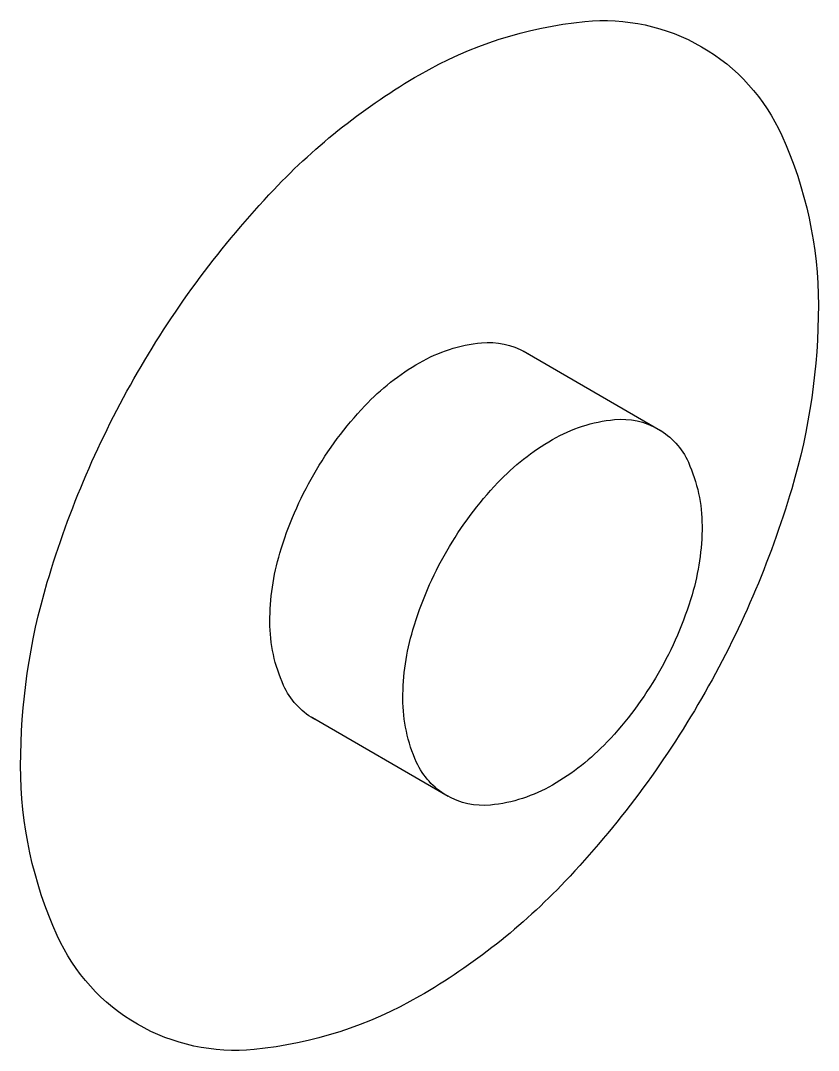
# Model space of a CAD drawing. Header units: millimetres. Extents: x -9880.99 to -9880.782, y -58.774 to -58.506.
import ezdxf

# ---------------------------------------------------------------- set-up
doc = ezdxf.new("R2010")
doc.units = ezdxf.units.MM
doc.header["$LTSCALE"] = 10
doc.layers.add('Tub_iso_componentes', color=2, linetype='Continuous')

msp = doc.modelspace()

# ---------------------------------------------------------------- linework, layer by layer
at = {"layer": 'Tub_iso_componentes', "color": 1}
for p, q in [((-9880.85903, -58.59193), (-9880.82322, -58.61261)), ((-9880.87855, -58.70792), (-9880.91391, -58.68751))]:
    msp.add_line(p, q, dxfattribs=at)
at = {"layer": 'Tub_iso_componentes'}
msp.add_lwpolyline([(-9880.81251, -58.68241, -0.058752), (-9880.84805, -58.73004, -0.072341), (-9880.886, -58.75999, -0.106617), (-9880.92904, -58.77383, -0.156851), (-9880.95948, -58.76727, -0.156851), (-9880.98039, -58.74419, -0.106617), (-9880.98992, -58.69999, -0.072341), (-9880.98296, -58.65215, -0.058752), (-9880.95948, -58.59756, -0.058752), (-9880.92395, -58.54993, -0.072341), (-9880.886, -58.51999, -0.106617), (-9880.84295, -58.50614, -0.156851), (-9880.81251, -58.51271, -0.156851), (-9880.79161, -58.53579, -0.106617), (-9880.78208, -58.57999, -0.072341), (-9880.78903, -58.62783, -0.058752)], format="xyb", close=True, dxfattribs=at)
at = {"layer": 'Tub_iso_componentes', "color": 1}
msp.add_lwpolyline([(-9880.9132, -58.68792, -0.005411), (-9880.91355, -58.68772, -0.156851), (-9880.92139, -58.67906, -0.106617), (-9880.92497, -58.66249, -0.072341), (-9880.92236, -58.64455, -0.058752), (-9880.91355, -58.62408, -0.058752), (-9880.90023, -58.60622, -0.072341), (-9880.886, -58.59499, -0.106617), (-9880.86986, -58.5898, -0.156851), (-9880.85844, -58.59226, -0.00888), (-9880.85786, -58.59261, -0.106617)], format="xyb", dxfattribs=at)
msp.add_lwpolyline([(-9880.8238, -58.6759, -0.058752), (-9880.83712, -58.69376, -0.072341), (-9880.85136, -58.70499, -0.106617), (-9880.8675, -58.71018, -0.156851), (-9880.87891, -58.70772, -0.156851), (-9880.88675, -58.69906, -0.106617), (-9880.89033, -58.68249, -0.072341), (-9880.88772, -58.66455, -0.058752), (-9880.87891, -58.64408, -0.058752), (-9880.86559, -58.62622, -0.072341), (-9880.85136, -58.61499, -0.106617), (-9880.83521, -58.6098, -0.156851), (-9880.8238, -58.61226, -0.156851), (-9880.81596, -58.62091, -0.106617), (-9880.81239, -58.63749, -0.072341), (-9880.815, -58.65543, -0.058752)], format="xyb", close=True, dxfattribs=at)

doc.saveas('drawing.dxf')
